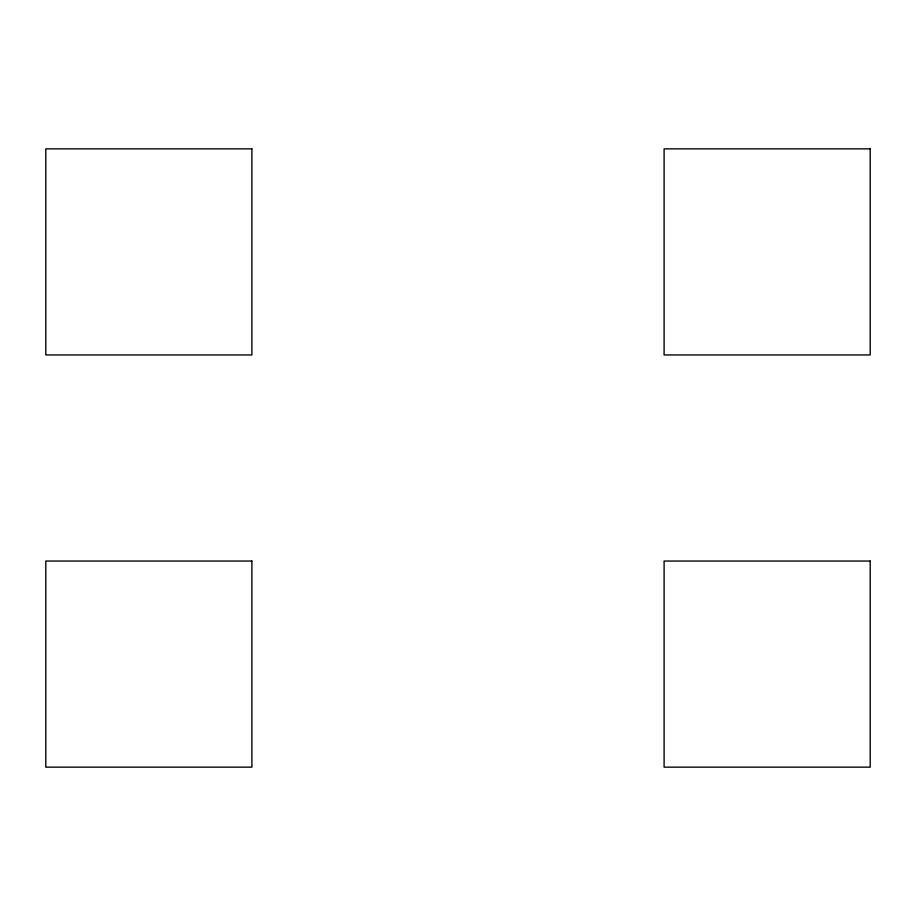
<?xml version="1.0" encoding="UTF-8"?>
<svg xmlns="http://www.w3.org/2000/svg" width="916" height="916" viewBox="0 0 916 916"><rect width="100%" height="100%" fill="white"/><g stroke="black" fill="none" stroke-linecap="round" stroke-linejoin="round"><path stroke-width="1.37" d="M251.9 148.85L45.8 148.85L45.8 354.95L251.9 354.95L251.9 148.85M870.2 148.85L664.1 148.85L664.1 354.95L870.2 354.95L870.2 148.85M251.9 561.05L45.8 561.05L45.8 767.15L251.9 767.15L251.9 561.05M870.2 561.05L664.1 561.05L664.1 767.15L870.2 767.15L870.2 561.05"/></g></svg>
